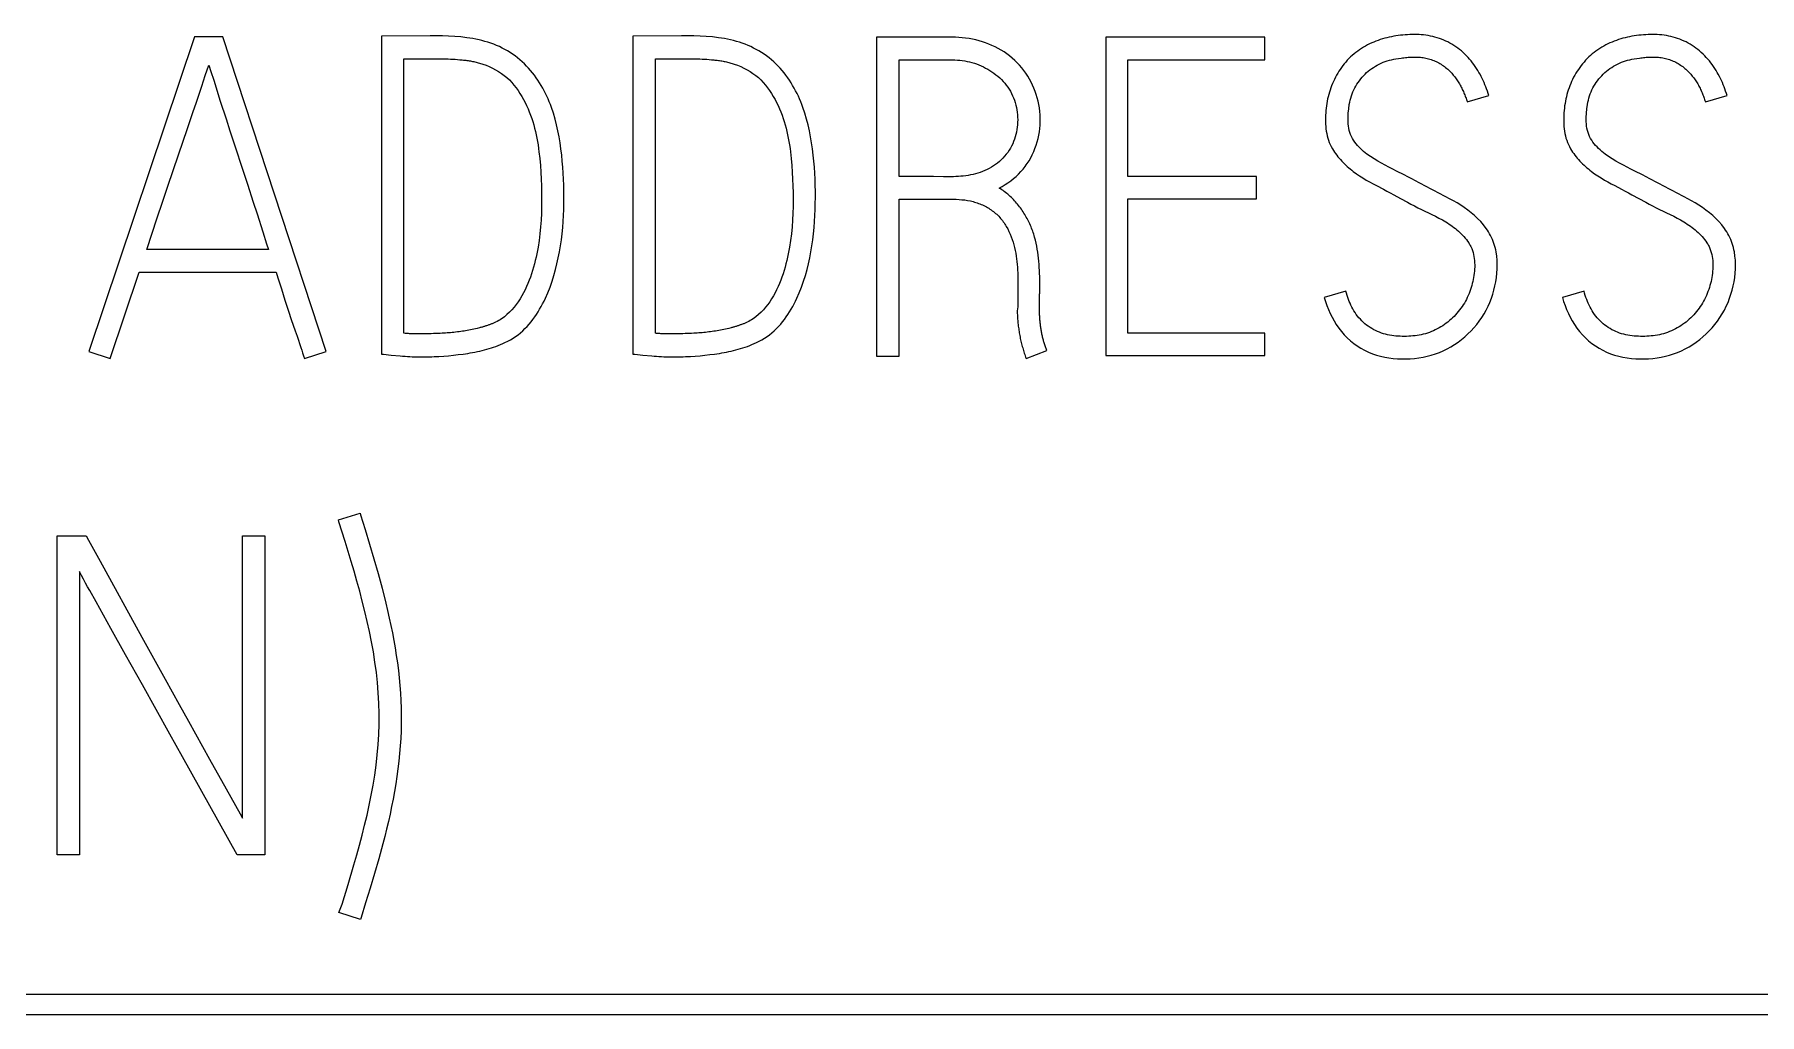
# Model space of a CAD drawing. Header units: inches. Extents: x 9000 to 22395, y 8106 to 17135.
# Drawn here: x 10074.99 to 10094.2, y 8455.64 to 8466.55 of the extents above; entities that cross this region are included whole.
import ezdxf

# ---------------------------------------------------------------- set-up
doc = ezdxf.new("R2010")
doc.units = ezdxf.units.IN
doc.header["$MEASUREMENT"] = 0
doc.layers.add('20000_FRONT_O', color=7, linetype='Continuous')
doc.layers.add('20500_FRONT_O_LABELING', color=7, linetype='Continuous')

# ---------------------------------------------------------------- blocks, each defined once
blk = doc.blocks.new('A$C21A67833')
at = {"layer": '20000_FRONT_O', "linetype": 'Continuous'}
for p, q in [((24, 72.0029), (3.5, 72.0029)), ((3.4, 71.9029), (24.1, 71.9029))]:
    blk.add_line(p, q, dxfattribs=at)
at = {"layer": '20500_FRONT_O_LABELING', "linetype": 'Continuous'}
for p, q in [((9.1599, 76.8051), (8.6297, 75.2272)), ((9.3019, 76.8051), (9.1599, 76.8051)), ((9.8191, 75.2272), (9.3019, 76.8051)), ((10.3405, 76.8097), (10.0964, 76.8074)), ((10.0964, 76.8074), (10.0964, 75.2139)), ((11.6011, 76.8097), (11.357, 76.8074)), ((11.357, 76.8074), (11.357, 75.2139)), ((12.6809, 76.8029), (12.5777, 76.8029)), ((12.5777, 76.8029), (12.5777, 75.2029)), ((12.7153, 76.8029), (12.6809, 76.8029)), ((14.5242, 76.8029), (13.7274, 76.8029)), ((13.7274, 76.8029), (13.7274, 75.2074)), ((14.5242, 76.6897), (14.5242, 76.8029)), ((10.2095, 75.3183), (10.2095, 76.6943)), ((11.4701, 75.3183), (11.4701, 76.6943)), ((9.196, 76.5571), (9.2136, 76.6101)), ((9.2136, 76.6101), (9.231, 76.6631)), ((9.231, 76.6631), (9.2413, 76.6313)), ((9.2413, 76.6313), (9.2556, 76.5867)), ((12.6908, 76.6897), (12.946, 76.6897)), ((12.6908, 76.104), (12.6908, 76.6897)), ((13.8383, 76.6897), (14.5242, 76.6897)), ((13.8383, 76.104), (13.8383, 76.6897)), ((9.1696, 76.4777), (9.196, 76.5571)), ((9.2556, 76.5867), (9.2888, 76.4825)), ((9.1519, 76.4249), (9.1696, 76.4777)), ((9.2888, 76.4825), (9.3175, 76.393)), ((15.5381, 76.4788), (15.647, 76.51)), ((16.7321, 76.4788), (16.841, 76.51)), ((9.0801, 76.2136), (9.1251, 76.3456)), ((9.1251, 76.3456), (9.1519, 76.4249)), ((9.3175, 76.393), (9.3368, 76.3334)), ((9.3368, 76.3334), (9.4246, 76.0654)), ((9.0533, 76.1343), (9.0801, 76.2136)), ((9.0265, 76.055), (9.0533, 76.1343)), ((12.8394, 76.104), (12.6908, 76.104)), ((12.8642, 76.1039), (12.8394, 76.104)), ((14.4819, 76.104), (13.8383, 76.104)), ((14.4819, 75.9931), (14.4819, 76.104)), ((8.9998, 75.9757), (9.0265, 76.055)), ((9.4246, 76.0654), (9.4538, 75.9761)), ((15.3364, 76.052), (15.2985, 76.072)), ((16.5303, 76.052), (16.4925, 76.072)), ((8.9732, 75.8964), (8.9998, 75.9757)), ((9.4538, 75.9761), (9.4731, 75.9165)), ((9.4731, 75.9165), (9.502, 75.8271)), ((12.6908, 75.2029), (12.6908, 75.9908)), ((13.8383, 75.9931), (14.4819, 75.9931)), ((13.8383, 75.3183), (13.8383, 75.9931)), ((8.9203, 75.7376), (8.9732, 75.8964)), ((9.5308, 75.7376), (8.9203, 75.7376)), ((8.7363, 75.1918), (8.8826, 75.6245)), ((8.8826, 75.6245), (9.5685, 75.6245)), ((9.5685, 75.6245), (9.5772, 75.5964)), ((9.5772, 75.5964), (9.5948, 75.5404)), ((9.5948, 75.5404), (9.6127, 75.4844)), ((9.6127, 75.4844), (9.6309, 75.4285)), ((14.9302, 75.5289), (14.8216, 75.498)), ((16.1242, 75.5289), (16.0156, 75.498)), ((9.6309, 75.4285), (9.6448, 75.3867)), ((13.2857, 75.4515), (13.2834, 75.4314)), ((9.6448, 75.3867), (9.6542, 75.3589)), ((9.6542, 75.3589), (9.6638, 75.3311)), ((9.6638, 75.3311), (9.6735, 75.3034)), ((10.3246, 75.316), (10.3026, 75.316)), ((10.3355, 75.3161), (10.3246, 75.316)), ((10.3465, 75.3163), (10.3355, 75.3161)), ((10.3575, 75.3165), (10.3465, 75.3163)), ((10.3684, 75.3168), (10.3575, 75.3165)), ((10.3794, 75.3172), (10.3684, 75.3168)), ((10.3903, 75.3177), (10.3794, 75.3172)), ((10.4013, 75.3183), (10.3903, 75.3177)), ((11.5852, 75.316), (11.5633, 75.316)), ((11.5962, 75.3161), (11.5852, 75.316)), ((11.6071, 75.3163), (11.5962, 75.3161)), ((11.6181, 75.3165), (11.6071, 75.3163)), ((11.6291, 75.3168), (11.6181, 75.3165)), ((11.64, 75.3172), (11.6291, 75.3168)), ((11.651, 75.3177), (11.64, 75.3172)), ((11.6619, 75.3183), (11.651, 75.3177)), ((14.5242, 75.3183), (13.8383, 75.3183)), ((14.5242, 75.2074), (14.5242, 75.3183)), ((8.6297, 75.2272), (8.7363, 75.1918)), ((9.6735, 75.3034), (9.6783, 75.2895)), ((9.7105, 75.1918), (9.8191, 75.2272)), ((13.3276, 75.1918), (13.4319, 75.2318)), ((10.0964, 75.2139), (10.1063, 75.2129)), ((10.1063, 75.2129), (10.146, 75.2092)), ((10.146, 75.2092), (10.1907, 75.2051)), ((11.357, 75.2139), (11.3669, 75.2129)), ((11.3669, 75.2129), (11.4066, 75.2092)), ((11.4066, 75.2092), (11.4513, 75.2051)), ((12.5777, 75.2029), (12.6908, 75.2029)), ((13.7274, 75.2074), (14.5242, 75.2074)), ((9.8812, 74.3828), (9.9898, 74.416)), ((9.8835, 74.3737), (9.8812, 74.3828)), ((9.9898, 74.416), (9.992, 74.4072)), ((8.4717, 74.3029), (8.616, 74.3029)), ((8.4717, 72.7029), (8.4717, 74.3029)), ((9.3994, 74.3029), (9.5126, 74.3029)), ((9.3994, 72.8872), (9.3994, 74.3029)), ((9.5126, 74.3029), (9.5126, 72.7029)), ((8.5825, 74.1231), (8.5825, 72.7029)), ((8.6859, 74.1759), (8.8958, 73.7953)), ((8.6663, 73.9713), (8.6343, 74.0279)), ((8.7404, 73.8389), (8.6663, 73.9713)), ((8.8143, 73.7065), (8.7404, 73.8389)), ((8.8958, 73.7953), (9.0126, 73.5839)), ((8.8984, 73.5549), (8.8143, 73.7065)), ((9.0126, 73.5839), (9.0829, 73.4572)), ((9.0356, 73.3088), (8.8984, 73.5549)), ((9.0829, 73.4572), (9.13, 73.3729)), ((9.13, 73.3729), (9.1651, 73.3095)), ((9.2353, 73.1828), (9.3177, 73.0351)), ((9.3177, 73.0351), (9.3646, 72.9507)), ((8.5825, 72.7029), (8.4717, 72.7029)), ((9.5126, 72.7029), (9.3728, 72.7029)), ((9.8835, 72.4142), (9.8991, 72.4565)), ((9.992, 72.3788), (9.8835, 72.4142)), ((9.9943, 72.3898), (9.992, 72.3788))]:
    blk.add_line(p, q, dxfattribs=at)
for points in [[(10.7153, 75.2714), (10.7292, 75.2783), (10.7428, 75.2856), (10.756, 75.2936), (10.7687, 75.302), (10.7811, 75.3111), (10.7931, 75.3207), (10.8047, 75.3308), (10.8159, 75.3414), (10.8266, 75.3526), (10.8368, 75.3641), (10.8466, 75.3759), (10.8559, 75.3881), (10.8648, 75.4005), (10.8734, 75.4132), (10.8816, 75.4261), (10.8895, 75.4393), (10.8971, 75.4526), (10.9044, 75.4661), (10.9114, 75.4798), (10.918, 75.4935), (10.9304, 75.5215), (10.9416, 75.5499), (10.9517, 75.5787), (10.9608, 75.6078), (10.969, 75.6373), (10.9763, 75.667), (10.9829, 75.6969), (10.9887, 75.7269), (10.9938, 75.757), (10.9982, 75.7872), (11.0019, 75.8175), (11.0049, 75.8479), (11.0072, 75.8783), (11.0089, 75.9086), (11.01, 75.939), (11.0106, 75.9693), (11.0108, 75.9996), (11.0107, 76.0299), (11.0101, 76.0603), (11.0091, 76.0906), (11.0076, 76.1209), (11.0056, 76.1512), (11.0031, 76.1816), (11.0001, 76.2119), (10.9964, 76.2422), (10.9922, 76.2725), (10.9872, 76.3027), (10.9814, 76.3327), (10.9747, 76.3625), (10.9671, 76.3922), (10.9585, 76.4215), (10.9487, 76.4506), (10.9434, 76.465), (10.9377, 76.4792), (10.9318, 76.4933), (10.9255, 76.5072), (10.9189, 76.5209), (10.9119, 76.5345), (10.9046, 76.5479), (10.897, 76.561), (10.8891, 76.574), (10.8808, 76.5868), (10.8721, 76.5993), (10.8632, 76.6116), (10.8538, 76.6236), (10.8442, 76.6354), (10.8341, 76.6469), (10.8237, 76.6582), (10.813, 76.6691), (10.8019, 76.6797), (10.7904, 76.6898), (10.7786, 76.6995), (10.7664, 76.7087), (10.7539, 76.7175), (10.7412, 76.7259), (10.7281, 76.7339), (10.7148, 76.7414), (10.7012, 76.7485), (10.6874, 76.7552), (10.6734, 76.7614), (10.6591, 76.7672), (10.6447, 76.7725), (10.6301, 76.7774), (10.6154, 76.7819), (10.6005, 76.7859), (10.5855, 76.7895), (10.5704, 76.7927), (10.5553, 76.7956), (10.525, 76.8003), (10.4944, 76.8038), (10.4638, 76.8064), (10.433, 76.8081), (10.4022, 76.8091), (10.3713, 76.8096), (10.3405, 76.8097)], [(11.9759, 75.2714), (11.9899, 75.2783), (12.0034, 75.2856), (12.0166, 75.2936), (12.0294, 75.302), (12.0418, 75.3111), (12.0537, 75.3207), (12.0653, 75.3308), (12.0765, 75.3414), (12.0872, 75.3526), (12.0975, 75.3641), (12.1072, 75.3759), (12.1165, 75.3881), (12.1254, 75.4005), (12.134, 75.4132), (12.1422, 75.4261), (12.1501, 75.4393), (12.1577, 75.4526), (12.165, 75.4661), (12.172, 75.4798), (12.1786, 75.4935), (12.191, 75.5215), (12.2022, 75.5499), (12.2123, 75.5787), (12.2214, 75.6078), (12.2296, 75.6373), (12.2369, 75.667), (12.2435, 75.6969), (12.2493, 75.7269), (12.2544, 75.757), (12.2588, 75.7872), (12.2625, 75.8175), (12.2655, 75.8479), (12.2678, 75.8783), (12.2695, 75.9086), (12.2706, 75.939), (12.2712, 75.9693), (12.2715, 75.9996), (12.2713, 76.0299), (12.2707, 76.0603), (12.2697, 76.0906), (12.2682, 76.1209), (12.2663, 76.1512), (12.2637, 76.1816), (12.2607, 76.2119), (12.2571, 76.2422), (12.2528, 76.2725), (12.2478, 76.3027), (12.242, 76.3327), (12.2353, 76.3625), (12.2277, 76.3922), (12.2191, 76.4215), (12.2093, 76.4506), (12.204, 76.465), (12.1984, 76.4792), (12.1924, 76.4933), (12.1861, 76.5072), (12.1795, 76.5209), (12.1725, 76.5345), (12.1652, 76.5479), (12.1576, 76.561), (12.1497, 76.574), (12.1414, 76.5868), (12.1328, 76.5993), (12.1238, 76.6116), (12.1145, 76.6236), (12.1048, 76.6354), (12.0948, 76.6469), (12.0844, 76.6582), (12.0736, 76.6691), (12.0625, 76.6797), (12.051, 76.6898), (12.0392, 76.6995), (12.027, 76.7087), (12.0146, 76.7175), (12.0018, 76.7259), (11.9887, 76.7339), (11.9754, 76.7414), (11.9618, 76.7485), (11.948, 76.7552), (11.934, 76.7614), (11.9198, 76.7672), (11.9053, 76.7725), (11.8907, 76.7774), (11.876, 76.7819), (11.8611, 76.7859), (11.8461, 76.7895), (11.8311, 76.7927), (11.816, 76.7956), (11.7856, 76.8003), (11.7551, 76.8038), (11.7244, 76.8064), (11.6936, 76.8081), (11.6628, 76.8091), (11.632, 76.8096), (11.6011, 76.8097)], [(13.1924, 76.0464), (13.2076, 76.0547), (13.2224, 76.0635), (13.2369, 76.0729), (13.2509, 76.0829), (13.2644, 76.0935), (13.2774, 76.1047), (13.2899, 76.1165), (13.3017, 76.1288), (13.3129, 76.1417), (13.3182, 76.1483), (13.3234, 76.1551), (13.3284, 76.162), (13.3332, 76.169), (13.3423, 76.1834), (13.3508, 76.1983), (13.3586, 76.2135), (13.3657, 76.229), (13.3722, 76.2449), (13.378, 76.2611), (13.3831, 76.2775), (13.3875, 76.2941), (13.3912, 76.3109), (13.3942, 76.3279), (13.3964, 76.3451), (13.3979, 76.3622), (13.3987, 76.3794), (13.3987, 76.3966), (13.398, 76.4138), (13.3965, 76.4309), (13.3943, 76.4479), (13.3915, 76.4648), (13.3879, 76.4816), (13.3836, 76.4982), (13.3787, 76.5146), (13.3731, 76.5308), (13.3669, 76.5467), (13.36, 76.5624), (13.3525, 76.5777), (13.3444, 76.5928), (13.3356, 76.6074), (13.3263, 76.6217), (13.3164, 76.6356), (13.3058, 76.649), (13.2948, 76.662), (13.2831, 76.6744), (13.2709, 76.6864), (13.2582, 76.6978), (13.245, 76.7086), (13.2312, 76.7188), (13.2171, 76.7285), (13.2026, 76.7376), (13.1876, 76.7462), (13.1723, 76.7541), (13.1567, 76.7614), (13.1409, 76.7682), (13.1247, 76.7743), (13.1084, 76.7798), (13.0919, 76.7846), (13.0753, 76.7888), (13.0585, 76.7924), (13.0417, 76.7955), (13.0247, 76.798), (13.0077, 76.7999), (12.9906, 76.8013), (12.9735, 76.8023), (12.9563, 76.8028), (12.9219, 76.8029), (12.8874, 76.803), (12.7153, 76.8029)], [(15.647, 76.51), (15.6435, 76.5211), (15.6399, 76.5321), (15.636, 76.543), (15.632, 76.5538), (15.6277, 76.5645), (15.6233, 76.5751), (15.6186, 76.5857), (15.6137, 76.596), (15.6086, 76.6063), (15.6032, 76.6165), (15.5976, 76.6265), (15.5917, 76.6364), (15.5855, 76.6462), (15.5791, 76.6558), (15.5724, 76.6653), (15.5654, 76.6746), (15.5582, 76.6838), (15.5507, 76.6927), (15.5429, 76.7013), (15.5349, 76.7098), (15.5266, 76.718), (15.5181, 76.7259), (15.5093, 76.7336), (15.5003, 76.741), (15.4911, 76.748), (15.4817, 76.7548), (15.472, 76.7613), (15.4622, 76.7674), (15.4522, 76.7731), (15.4419, 76.7786), (15.4315, 76.7836), (15.4209, 76.7883), (15.4102, 76.7925), (15.3993, 76.7965), (15.3882, 76.8), (15.3771, 76.8032), (15.3659, 76.806), (15.3545, 76.8085), (15.3431, 76.8106), (15.3317, 76.8124), (15.3201, 76.8138), (15.3086, 76.8149), (15.297, 76.8157), (15.2855, 76.8161), (15.2739, 76.8162), (15.2624, 76.8161), (15.2508, 76.8158), (15.2392, 76.8153), (15.2277, 76.8145), (15.2161, 76.8136), (15.2046, 76.8124), (15.1931, 76.8109), (15.1816, 76.8092), (15.1702, 76.8073), (15.1588, 76.8052), (15.1475, 76.8027), (15.1363, 76.8001), (15.1251, 76.7971), (15.114, 76.7939), (15.103, 76.7904), (15.0921, 76.7867), (15.0813, 76.7826), (15.0705, 76.7783), (15.0599, 76.7737), (15.0494, 76.7688), (15.0391, 76.7636), (15.0289, 76.7581), (15.0188, 76.7523), (15.009, 76.7463), (14.9993, 76.7399), (14.9898, 76.7332), (14.9805, 76.7262), (14.9715, 76.7189), (14.9626, 76.7113), (14.9541, 76.7034), (14.9458, 76.6953), (14.9377, 76.6869), (14.93, 76.6782), (14.9225, 76.6693), (14.9153, 76.6603), (14.9084, 76.651), (14.9017, 76.6415), (14.8954, 76.6318), (14.8893, 76.6219), (14.8835, 76.6119), (14.878, 76.6017), (14.8727, 76.5913), (14.8678, 76.5808), (14.8632, 76.5702), (14.8588, 76.5595), (14.8548, 76.5486), (14.8511, 76.5377), (14.8476, 76.5266), (14.8445, 76.5154), (14.8416, 76.5042), (14.839, 76.4929), (14.8368, 76.4815), (14.8347, 76.4701), (14.833, 76.4586), (14.8315, 76.4471), (14.8303, 76.4355), (14.8294, 76.424), (14.8287, 76.4124), (14.8283, 76.4009), (14.8282, 76.3892), (14.8283, 76.3776), (14.8288, 76.3659), (14.8296, 76.3543), (14.8307, 76.3427), (14.8323, 76.3311), (14.8343, 76.3196), (14.8368, 76.3083), (14.8397, 76.2971), (14.8432, 76.286), (14.8471, 76.2751), (14.8517, 76.2644), (14.8568, 76.254), (14.8626, 76.2437)], [(16.841, 76.51), (16.8375, 76.5211), (16.8338, 76.5321), (16.83, 76.543), (16.826, 76.5538), (16.8217, 76.5645), (16.8173, 76.5751), (16.8126, 76.5857), (16.8077, 76.596), (16.8025, 76.6063), (16.7972, 76.6165), (16.7915, 76.6265), (16.7857, 76.6364), (16.7795, 76.6462), (16.7731, 76.6558), (16.7664, 76.6653), (16.7594, 76.6746), (16.7522, 76.6838), (16.7446, 76.6927), (16.7369, 76.7013), (16.7288, 76.7098), (16.7206, 76.718), (16.712, 76.7259), (16.7033, 76.7336), (16.6943, 76.741), (16.6851, 76.748), (16.6757, 76.7548), (16.666, 76.7613), (16.6562, 76.7674), (16.6461, 76.7731), (16.6359, 76.7786), (16.6255, 76.7836), (16.6149, 76.7883), (16.6042, 76.7925), (16.5933, 76.7965), (16.5822, 76.8), (16.5711, 76.8032), (16.5598, 76.806), (16.5485, 76.8085), (16.5371, 76.8106), (16.5256, 76.8124), (16.5141, 76.8138), (16.5026, 76.8149), (16.491, 76.8157), (16.4795, 76.8161), (16.4679, 76.8162), (16.4564, 76.8161), (16.4448, 76.8158), (16.4332, 76.8153), (16.4216, 76.8145), (16.4101, 76.8136), (16.3986, 76.8124), (16.3871, 76.8109), (16.3756, 76.8092), (16.3642, 76.8073), (16.3528, 76.8052), (16.3415, 76.8027), (16.3303, 76.8001), (16.3191, 76.7971), (16.308, 76.7939), (16.297, 76.7904), (16.2861, 76.7867), (16.2752, 76.7826), (16.2645, 76.7783), (16.2539, 76.7737), (16.2434, 76.7688), (16.2331, 76.7636), (16.2229, 76.7581), (16.2128, 76.7523), (16.203, 76.7463), (16.1933, 76.7399), (16.1838, 76.7332), (16.1745, 76.7262), (16.1655, 76.7189), (16.1566, 76.7113), (16.1481, 76.7034), (16.1398, 76.6953), (16.1317, 76.6869), (16.124, 76.6782), (16.1165, 76.6693), (16.1093, 76.6603), (16.1024, 76.651), (16.0957, 76.6415), (16.0893, 76.6318), (16.0833, 76.6219), (16.0775, 76.6119), (16.072, 76.6017), (16.0667, 76.5913), (16.0618, 76.5808), (16.0572, 76.5702), (16.0528, 76.5595), (16.0488, 76.5486), (16.045, 76.5377), (16.0416, 76.5266), (16.0385, 76.5154), (16.0356, 76.5042), (16.033, 76.4929), (16.0307, 76.4815), (16.0287, 76.4701), (16.027, 76.4586), (16.0255, 76.4471), (16.0243, 76.4355), (16.0234, 76.424), (16.0227, 76.4124), (16.0223, 76.4009), (16.0222, 76.3892), (16.0223, 76.3776), (16.0227, 76.3659), (16.0236, 76.3543), (16.0247, 76.3427), (16.0263, 76.3311), (16.0283, 76.3196), (16.0308, 76.3083), (16.0337, 76.2971), (16.0372, 76.286), (16.0411, 76.2751), (16.0457, 76.2644), (16.0508, 76.254), (16.0566, 76.2437)], [(10.2095, 76.6943), (10.3964, 76.6942), (10.4082, 76.6941), (10.4199, 76.6938), (10.4316, 76.6935), (10.4433, 76.693), (10.455, 76.6924), (10.4667, 76.6917), (10.4784, 76.6909), (10.49, 76.6899), (10.5017, 76.6888), (10.5075, 76.6882), (10.5133, 76.6875), (10.5191, 76.6868), (10.5249, 76.686), (10.5307, 76.6852), (10.5365, 76.6843), (10.5422, 76.6834), (10.548, 76.6823), (10.5537, 76.6812), (10.5594, 76.6801), (10.5651, 76.6788), (10.5708, 76.6775), (10.5765, 76.6761), (10.5821, 76.6746), (10.5877, 76.673), (10.5933, 76.6713), (10.5989, 76.6695), (10.6045, 76.6676)], [(11.4701, 76.6943), (11.6571, 76.6942), (11.6688, 76.6941), (11.6805, 76.6938), (11.6922, 76.6935), (11.7039, 76.693), (11.7156, 76.6924), (11.7273, 76.6917), (11.739, 76.6909), (11.7507, 76.6899), (11.7623, 76.6888), (11.7681, 76.6882), (11.774, 76.6875), (11.7798, 76.6868), (11.7856, 76.686), (11.7913, 76.6852), (11.7971, 76.6843), (11.8029, 76.6834), (11.8086, 76.6823), (11.8143, 76.6812), (11.8201, 76.6801), (11.8257, 76.6788), (11.8314, 76.6775), (11.8371, 76.6761), (11.8427, 76.6746), (11.8484, 76.673), (11.854, 76.6713), (11.8595, 76.6695), (11.8651, 76.6676)], [(15.1843, 76.1311), (15.1652, 76.1408), (15.1462, 76.1507), (15.1273, 76.1607), (15.1085, 76.171), (15.0899, 76.1816), (15.0715, 76.1927), (15.0534, 76.2045), (15.0358, 76.217), (15.019, 76.2304), (15.0109, 76.2374), (15.0031, 76.2448), (14.9955, 76.2524), (14.9883, 76.2603), (14.9813, 76.2685), (14.9748, 76.2771), (14.9686, 76.286), (14.9629, 76.2952), (14.958, 76.3049), (14.9537, 76.3149), (14.9501, 76.3251), (14.9471, 76.3356), (14.9448, 76.3463), (14.943, 76.3571), (14.9419, 76.368), (14.9413, 76.3789), (14.9411, 76.4008), (14.9422, 76.4225), (14.9444, 76.4441), (14.9476, 76.4656), (14.9496, 76.4763), (14.952, 76.487), (14.9548, 76.4975), (14.9579, 76.508), (14.9614, 76.5183), (14.9654, 76.5284), (14.9698, 76.5383), (14.9747, 76.548), (14.98, 76.5575), (14.9857, 76.5668), (14.9917, 76.5758), (14.9981, 76.5847), (15.0048, 76.5933), (15.0118, 76.6017), (15.0191, 76.6098), (15.0267, 76.6176), (15.0346, 76.6251), (15.0427, 76.6322), (15.0512, 76.639), (15.06, 76.6454), (15.069, 76.6515), (15.0783, 76.6573), (15.0877, 76.6627), (15.0975, 76.6677), (15.1074, 76.6724), (15.1174, 76.6767), (15.1277, 76.6806), (15.1381, 76.6841), (15.1486, 76.6872), (15.1593, 76.69), (15.17, 76.6923), (15.1808, 76.6943)], [(15.1808, 76.6943), (15.1944, 76.6963), (15.2081, 76.6982), (15.2149, 76.699), (15.2217, 76.6999), (15.2286, 76.7006), (15.2354, 76.7013), (15.2422, 76.7018), (15.2491, 76.7023), (15.2559, 76.7027), (15.2627, 76.703), (15.2696, 76.7032), (15.2764, 76.7032), (15.2833, 76.7031), (15.2901, 76.7028), (15.2969, 76.7024), (15.3038, 76.7019), (15.3106, 76.7012), (15.3175, 76.7003), (15.3243, 76.6992), (15.3311, 76.6979), (15.338, 76.6964), (15.3447, 76.6947), (15.3514, 76.6928), (15.3579, 76.6906), (15.3645, 76.6883), (15.3709, 76.6858), (15.3772, 76.6831), (15.3835, 76.6802), (15.3897, 76.6771), (15.3958, 76.6738), (15.4017, 76.6704), (15.4076, 76.6668), (15.4134, 76.663), (15.4191, 76.6591), (15.4247, 76.655), (15.4302, 76.6507), (15.4356, 76.6463), (15.4408, 76.6417), (15.446, 76.637), (15.451, 76.6322), (15.4559, 76.6272), (15.4607, 76.6221)], [(16.3783, 76.1311), (16.3592, 76.1408), (16.3402, 76.1507), (16.3212, 76.1607), (16.3025, 76.171), (16.2839, 76.1816), (16.2655, 76.1927), (16.2474, 76.2045), (16.2298, 76.217), (16.213, 76.2304), (16.2049, 76.2374), (16.1971, 76.2448), (16.1895, 76.2524), (16.1823, 76.2603), (16.1753, 76.2685), (16.1688, 76.2771), (16.1626, 76.286), (16.1569, 76.2952), (16.152, 76.3049), (16.1477, 76.3149), (16.1441, 76.3251), (16.1411, 76.3356), (16.1387, 76.3463), (16.137, 76.3571), (16.1359, 76.368), (16.1353, 76.3789), (16.1351, 76.4008), (16.1362, 76.4225), (16.1384, 76.4441), (16.1416, 76.4656), (16.1436, 76.4763), (16.146, 76.487), (16.1487, 76.4975), (16.1519, 76.508), (16.1554, 76.5183), (16.1594, 76.5284), (16.1638, 76.5383), (16.1687, 76.548), (16.174, 76.5575), (16.1796, 76.5668), (16.1857, 76.5758), (16.1921, 76.5847), (16.1988, 76.5933), (16.2058, 76.6017), (16.2131, 76.6098), (16.2207, 76.6176), (16.2285, 76.6251), (16.2367, 76.6322), (16.2452, 76.639), (16.254, 76.6454), (16.263, 76.6515), (16.2722, 76.6573), (16.2817, 76.6627), (16.2914, 76.6677), (16.3013, 76.6724), (16.3114, 76.6767), (16.3217, 76.6806), (16.3321, 76.6841), (16.3426, 76.6872), (16.3532, 76.69), (16.364, 76.6923), (16.3748, 76.6943)], [(16.3748, 76.6943), (16.3884, 76.6963), (16.4021, 76.6982), (16.4089, 76.699), (16.4157, 76.6999), (16.4225, 76.7006), (16.4294, 76.7013), (16.4362, 76.7018), (16.443, 76.7023), (16.4499, 76.7027), (16.4567, 76.703), (16.4636, 76.7032), (16.4704, 76.7032), (16.4772, 76.7031), (16.4841, 76.7028), (16.4909, 76.7024), (16.4978, 76.7019), (16.5046, 76.7012), (16.5115, 76.7003), (16.5183, 76.6992), (16.5251, 76.6979), (16.5319, 76.6964), (16.5387, 76.6947), (16.5453, 76.6928), (16.5519, 76.6906), (16.5584, 76.6883), (16.5649, 76.6858), (16.5712, 76.6831), (16.5775, 76.6802), (16.5837, 76.6771), (16.5897, 76.6738), (16.5957, 76.6704), (16.6016, 76.6668), (16.6074, 76.663), (16.6131, 76.6591), (16.6187, 76.655), (16.6242, 76.6507), (16.6296, 76.6463), (16.6348, 76.6417), (16.64, 76.637), (16.645, 76.6322), (16.6499, 76.6272), (16.6547, 76.6221)], [(10.6045, 76.6676), (10.6209, 76.6618), (10.6371, 76.6551), (10.6529, 76.6478), (10.6684, 76.6397), (10.6833, 76.6309), (10.6978, 76.6213), (10.7117, 76.6111), (10.725, 76.6001), (10.7376, 76.5884), (10.7496, 76.5759), (10.7607, 76.5628), (10.7713, 76.5491), (10.7814, 76.5351), (10.7909, 76.5207), (10.7999, 76.5059), (10.8085, 76.4909), (10.8165, 76.4756), (10.824, 76.46), (10.8311, 76.4442), (10.8377, 76.4282), (10.8438, 76.412), (10.8495, 76.3957), (10.8547, 76.3793), (10.8595, 76.3628), (10.864, 76.3462), (10.8681, 76.3295), (10.8719, 76.3128), (10.8753, 76.296), (10.8784, 76.2792), (10.8813, 76.2623), (10.8838, 76.2453), (10.8861, 76.2284), (10.8899, 76.1943), (10.8929, 76.1601), (10.8952, 76.1258), (10.8969, 76.0915), (10.8982, 76.0572), (10.8991, 76.023), (10.8995, 75.9887), (10.8992, 75.9544), (10.8983, 75.9201), (10.8966, 75.8859), (10.8941, 75.8517), (10.8908, 75.8175), (10.8865, 75.7835), (10.8812, 75.7497), (10.8781, 75.7328), (10.8748, 75.716), (10.8712, 75.6992), (10.8673, 75.6824), (10.8631, 75.6657), (10.8586, 75.6491), (10.8538, 75.6326), (10.8486, 75.6162), (10.8431, 75.5999), (10.8371, 75.5838), (10.8308, 75.5678), (10.824, 75.5521), (10.8167, 75.5365), (10.8089, 75.5211), (10.8006, 75.506), (10.7917, 75.4911), (10.7823, 75.4766), (10.7722, 75.4625), (10.7616, 75.4489), (10.7503, 75.4359), (10.7384, 75.4235), (10.7258, 75.4118), (10.7126, 75.4009), (10.7058, 75.3958), (10.6987, 75.3908), (10.6915, 75.3861), (10.6841, 75.3817), (10.6766, 75.3775), (10.6688, 75.3735)], [(11.8651, 76.6676), (11.8816, 76.6618), (11.8977, 76.6551), (11.9136, 76.6478), (11.929, 76.6397), (11.944, 76.6309), (11.9584, 76.6213), (11.9723, 76.6111), (11.9856, 76.6001), (11.9983, 76.5884), (12.0102, 76.5759), (12.0214, 76.5628), (12.0319, 76.5491), (12.042, 76.5351), (12.0515, 76.5207), (12.0606, 76.5059), (12.0691, 76.4909), (12.0771, 76.4756), (12.0847, 76.46), (12.0917, 76.4442), (12.0983, 76.4282), (12.1044, 76.412), (12.1101, 76.3957), (12.1153, 76.3793), (12.1202, 76.3628), (12.1246, 76.3462), (12.1287, 76.3295), (12.1325, 76.3128), (12.1359, 76.296), (12.1391, 76.2792), (12.1419, 76.2623), (12.1444, 76.2453), (12.1467, 76.2284), (12.1506, 76.1943), (12.1536, 76.1601), (12.1559, 76.1258), (12.1576, 76.0915), (12.1588, 76.0572), (12.1597, 76.023), (12.1601, 75.9887), (12.1598, 75.9544), (12.1589, 75.9201), (12.1573, 75.8859), (12.1548, 75.8517), (12.1514, 75.8175), (12.1471, 75.7835), (12.1418, 75.7497), (12.1387, 75.7328), (12.1354, 75.716), (12.1318, 75.6992), (12.1279, 75.6824), (12.1237, 75.6657), (12.1192, 75.6491), (12.1144, 75.6326), (12.1092, 75.6162), (12.1037, 75.5999), (12.0978, 75.5838), (12.0914, 75.5678), (12.0846, 75.5521), (12.0773, 75.5365), (12.0695, 75.5211), (12.0612, 75.506), (12.0523, 75.4911), (12.0429, 75.4766), (12.0328, 75.4625), (12.0222, 75.4489), (12.0109, 75.4359), (11.999, 75.4235), (11.9865, 75.4118), (11.9732, 75.4009), (11.9664, 75.3958), (11.9593, 75.3908), (11.9521, 75.3861), (11.9448, 75.3817), (11.9372, 75.3775), (11.9295, 75.3735)], [(12.946, 76.6897), (12.9584, 76.6896), (12.9708, 76.6891), (12.9833, 76.6883), (12.9956, 76.6872), (13.008, 76.6857), (13.0202, 76.6838), (13.0324, 76.6815), (13.0444, 76.6789), (13.0564, 76.6758), (13.0682, 76.6723), (13.0798, 76.6684), (13.0913, 76.664), (13.1026, 76.6591), (13.1138, 76.6539), (13.1248, 76.6482), (13.1356, 76.6423), (13.1462, 76.6359), (13.1566, 76.6292), (13.1667, 76.6221), (13.1766, 76.6147), (13.1861, 76.6069), (13.1953, 76.5987), (13.2042, 76.5902), (13.2127, 76.5812), (13.2208, 76.5719), (13.2285, 76.5623), (13.2357, 76.5523), (13.2424, 76.5419), (13.2487, 76.5313), (13.2544, 76.5204), (13.2597, 76.5093), (13.2645, 76.4979), (13.2688, 76.4863), (13.2726, 76.4745), (13.2759, 76.4626), (13.2788, 76.4505), (13.2811, 76.4383), (13.2829, 76.4261), (13.2842, 76.4137), (13.2851, 76.4013), (13.2854, 76.3889), (13.2852, 76.3765), (13.2845, 76.3641), (13.2833, 76.3517), (13.2816, 76.3394), (13.2794, 76.3272), (13.2766, 76.3151), (13.2734, 76.3031), (13.2696, 76.2913), (13.2653, 76.2796), (13.2604, 76.2682), (13.2551, 76.257), (13.2491, 76.2461), (13.2427, 76.2356), (13.2357, 76.2254), (13.2282, 76.2155), (13.2202, 76.206), (13.2118, 76.1969), (13.203, 76.1881), (13.1938, 76.1798), (13.1843, 76.1719), (13.1743, 76.1645), (13.1641, 76.1575), (13.1536, 76.151), (13.1428, 76.145), (13.1317, 76.1394), (13.1205, 76.1342), (13.1091, 76.1294), (13.0975, 76.1251), (13.0857, 76.1212), (13.0738, 76.1177), (13.0617, 76.1146), (13.0496, 76.1119), (13.0374, 76.1096), (13.0251, 76.1078), (13.0128, 76.1063), (13.0004, 76.1052), (12.988, 76.1044), (12.9756, 76.1038), (12.9633, 76.1034), (12.9385, 76.1031), (12.9137, 76.1033), (12.8642, 76.1039)], [(15.4607, 76.6221), (15.4647, 76.6175), (15.4686, 76.6129), (15.4725, 76.6081), (15.4762, 76.6034), (15.4799, 76.5985), (15.4835, 76.5936), (15.487, 76.5886), (15.4904, 76.5836), (15.4937, 76.5785), (15.4969, 76.5733), (15.5, 76.5681), (15.503, 76.5628), (15.5059, 76.5575), (15.5087, 76.5521), (15.5115, 76.5466), (15.5141, 76.5411), (15.5167, 76.5356), (15.5192, 76.5301), (15.5216, 76.5245), (15.524, 76.5189), (15.5263, 76.5133), (15.5285, 76.5076), (15.5306, 76.5019), (15.5326, 76.4962), (15.5345, 76.4904), (15.5364, 76.4846), (15.5381, 76.4788)], [(16.6547, 76.6221), (16.6587, 76.6175), (16.6626, 76.6129), (16.6665, 76.6081), (16.6702, 76.6034), (16.6739, 76.5985), (16.6775, 76.5936), (16.681, 76.5886), (16.6844, 76.5836), (16.6877, 76.5785), (16.6909, 76.5733), (16.694, 76.5681), (16.697, 76.5628), (16.6999, 76.5575), (16.7027, 76.5521), (16.7054, 76.5466), (16.7081, 76.5411), (16.7107, 76.5356), (16.7132, 76.5301), (16.7156, 76.5245), (16.718, 76.5189), (16.7203, 76.5133), (16.7225, 76.5076), (16.7246, 76.5019), (16.7266, 76.4962), (16.7285, 76.4904), (16.7303, 76.4846), (16.7321, 76.4788)], [(14.8626, 76.2437), (14.8677, 76.2353), (14.8731, 76.2271), (14.8786, 76.219), (14.8844, 76.2112), (14.8904, 76.2035), (14.8966, 76.196), (14.9029, 76.1887), (14.9095, 76.1816), (14.9162, 76.1746), (14.923, 76.1678), (14.9301, 76.1611), (14.9372, 76.1546), (14.9446, 76.1482), (14.952, 76.142), (14.9596, 76.1359), (14.9673, 76.1299), (14.983, 76.1184), (14.9991, 76.1074), (15.0155, 76.0968), (15.0323, 76.0867), (15.0493, 76.0771), (15.0665, 76.0678), (15.0839, 76.0587)], [(16.0566, 76.2437), (16.0617, 76.2353), (16.067, 76.2271), (16.0726, 76.219), (16.0784, 76.2112), (16.0844, 76.2035), (16.0905, 76.196), (16.0969, 76.1887), (16.1034, 76.1816), (16.1102, 76.1746), (16.117, 76.1678), (16.1241, 76.1611), (16.1312, 76.1546), (16.1385, 76.1482), (16.146, 76.142), (16.1536, 76.1359), (16.1613, 76.1299), (16.177, 76.1184), (16.1931, 76.1074), (16.2095, 76.0968), (16.2263, 76.0867), (16.2433, 76.0771), (16.2605, 76.0678), (16.2778, 76.0587)], [(15.2985, 76.072), (15.2606, 76.0921), (15.2417, 76.102), (15.2226, 76.1118), (15.1843, 76.1311)], [(16.4925, 76.072), (16.4546, 76.0921), (16.4357, 76.102), (16.4166, 76.1118), (16.3783, 76.1311)], [(13.3965, 75.5247), (13.3964, 75.5556), (13.3961, 75.5866), (13.3957, 75.6021), (13.3952, 75.6175), (13.3946, 75.633), (13.3937, 75.6484), (13.3927, 75.6638), (13.3914, 75.6792), (13.3899, 75.6945), (13.3881, 75.7098), (13.386, 75.7251), (13.3835, 75.7403), (13.3807, 75.7555), (13.3776, 75.7706), (13.374, 75.7856), (13.3701, 75.8006), (13.3679, 75.8081), (13.3656, 75.8156), (13.3633, 75.823), (13.3607, 75.8304), (13.3581, 75.8377), (13.3553, 75.845), (13.3524, 75.8522), (13.3494, 75.8593), (13.3462, 75.8664), (13.3429, 75.8734), (13.3395, 75.8804), (13.336, 75.8873), (13.3324, 75.8941), (13.3286, 75.9009), (13.3247, 75.9076), (13.3208, 75.9142), (13.3167, 75.9208), (13.3125, 75.9274), (13.3082, 75.9338), (13.3038, 75.9402), (13.2992, 75.9466), (13.2946, 75.9528), (13.2899, 75.959), (13.2851, 75.965), (13.2801, 75.971), (13.2751, 75.9769), (13.27, 75.9827), (13.2647, 75.9883), (13.2593, 75.9939), (13.2538, 75.9993), (13.2482, 76.0046), (13.2425, 76.0098), (13.2367, 76.0149), (13.2307, 76.0198), (13.2246, 76.0246), (13.2184, 76.0292), (13.2121, 76.0338), (13.2056, 76.0381), (13.1991, 76.0423), (13.1924, 76.0464)], [(14.8216, 75.498), (14.828, 75.4775), (14.8351, 75.4572), (14.8429, 75.4374), (14.8515, 75.4179), (14.8609, 75.3988), (14.8712, 75.3801), (14.8824, 75.3619), (14.8947, 75.3441), (14.9079, 75.327), (14.9221, 75.3106), (14.9372, 75.2952), (14.953, 75.2807), (14.9697, 75.2672), (14.9871, 75.2547), (15.0052, 75.2432), (15.024, 75.2329), (15.0434, 75.2238), (15.0632, 75.2158), (15.0835, 75.209), (15.1042, 75.2032), (15.1252, 75.1985), (15.1464, 75.1949), (15.1677, 75.1922), (15.1891, 75.1905), (15.2105, 75.1896), (15.2319, 75.1896), (15.2533, 75.1905), (15.2747, 75.1922), (15.296, 75.1948), (15.3171, 75.1983), (15.338, 75.2028), (15.3586, 75.2083), (15.379, 75.2148), (15.399, 75.2224), (15.4186, 75.2308), (15.4378, 75.2403), (15.4565, 75.2506), (15.4748, 75.2618), (15.4926, 75.2738), (15.5098, 75.2867), (15.5264, 75.3003), (15.5423, 75.3147), (15.5576, 75.3298), (15.5722, 75.3457), (15.5861, 75.3622), (15.5991, 75.3793), (15.6114, 75.3971), (15.6228, 75.4154), (15.6333, 75.4343), (15.643, 75.4537), (15.6517, 75.4734), (15.6596, 75.4935), (15.6666, 75.5138), (15.6727, 75.5344), (15.6778, 75.5553), (15.6821, 75.5764), (15.6853, 75.5977), (15.6877, 75.6192), (15.689, 75.6408), (15.6894, 75.6625), (15.6887, 75.6841), (15.6867, 75.7056), (15.6835, 75.7268), (15.6813, 75.7373), (15.6788, 75.7477), (15.676, 75.758), (15.6728, 75.7683), (15.6691, 75.7784), (15.6651, 75.7883), (15.6607, 75.7981), (15.6559, 75.8077), (15.6508, 75.8171), (15.6453, 75.8264), (15.6395, 75.8355), (15.6333, 75.8444), (15.6202, 75.8616), (15.606, 75.8781), (15.5909, 75.8938), (15.575, 75.9087), (15.5584, 75.9227), (15.5413, 75.936), (15.5238, 75.9485), (15.5059, 75.9605), (15.4878, 75.9718), (15.4693, 75.9827), (15.4506, 75.9931), (15.4317, 76.0031), (15.3934, 76.0225)], [(15.0839, 76.0587), (15.1186, 76.0406), (15.1359, 76.0314), (15.1532, 76.0222), (15.1704, 76.0129)], [(15.1704, 76.0129), (15.2048, 75.994), (15.2392, 75.9752)], [(15.3934, 76.0225), (15.3744, 76.0322), (15.3553, 76.0421), (15.3364, 76.052)], [(16.0156, 75.498), (16.022, 75.4775), (16.0291, 75.4572), (16.0369, 75.4374), (16.0455, 75.4179), (16.0549, 75.3988), (16.0652, 75.3801), (16.0764, 75.3619), (16.0887, 75.3441), (16.1019, 75.327), (16.1161, 75.3106), (16.1311, 75.2952), (16.147, 75.2807), (16.1637, 75.2672), (16.1811, 75.2547), (16.1992, 75.2432), (16.218, 75.2329), (16.2373, 75.2238), (16.2572, 75.2158), (16.2775, 75.209), (16.2982, 75.2032), (16.3192, 75.1985), (16.3404, 75.1949), (16.3617, 75.1922), (16.3831, 75.1905), (16.4045, 75.1896), (16.4259, 75.1896), (16.4473, 75.1905), (16.4687, 75.1922), (16.49, 75.1948), (16.5111, 75.1983), (16.532, 75.2028), (16.5526, 75.2083), (16.573, 75.2148), (16.5929, 75.2224), (16.6126, 75.2308), (16.6318, 75.2403), (16.6505, 75.2506), (16.6688, 75.2618), (16.6865, 75.2738), (16.7037, 75.2867), (16.7203, 75.3003), (16.7363, 75.3147), (16.7516, 75.3298), (16.7662, 75.3457), (16.7801, 75.3622), (16.7931, 75.3793), (16.8054, 75.3971), (16.8168, 75.4154), (16.8273, 75.4343), (16.837, 75.4537), (16.8457, 75.4734), (16.8536, 75.4935), (16.8606, 75.5138), (16.8667, 75.5344), (16.8718, 75.5553), (16.876, 75.5764), (16.8793, 75.5977), (16.8816, 75.6192), (16.883, 75.6408), (16.8834, 75.6625), (16.8826, 75.6841), (16.8807, 75.7056), (16.8775, 75.7268), (16.8753, 75.7373), (16.8728, 75.7477), (16.87, 75.758), (16.8667, 75.7683), (16.8631, 75.7784), (16.8591, 75.7883), (16.8547, 75.7981), (16.8499, 75.8077), (16.8448, 75.8171), (16.8393, 75.8264), (16.8335, 75.8355), (16.8273, 75.8444), (16.8142, 75.8616), (16.8, 75.8781), (16.7849, 75.8938), (16.769, 75.9087), (16.7524, 75.9227), (16.7353, 75.936), (16.7178, 75.9485), (16.6999, 75.9605), (16.6818, 75.9718), (16.6633, 75.9827), (16.6446, 75.9931), (16.6257, 76.0031), (16.5874, 76.0225)], [(16.2778, 76.0587), (16.3126, 76.0406), (16.3299, 76.0314), (16.3472, 76.0222), (16.3644, 76.0129)], [(16.3644, 76.0129), (16.3988, 75.994), (16.4332, 75.9752)], [(16.5874, 76.0225), (16.5684, 76.0322), (16.5493, 76.0421), (16.5303, 76.052)], [(12.6908, 75.9908), (12.9489, 75.9908), (12.9633, 75.9906), (12.9776, 75.9901), (12.9918, 75.9893), (13.0061, 75.9881), (13.0202, 75.9865), (13.0343, 75.9844), (13.0483, 75.9816), (13.0553, 75.9801), (13.0622, 75.9783), (13.0691, 75.9764), (13.076, 75.9743), (13.0828, 75.972), (13.0895, 75.9696), (13.0962, 75.9671), (13.1028, 75.9644), (13.1093, 75.9615), (13.1157, 75.9584), (13.1221, 75.9553), (13.1284, 75.9519), (13.1345, 75.9484), (13.1406, 75.9447), (13.1466, 75.9409), (13.1525, 75.9369), (13.1583, 75.9328), (13.1639, 75.9285), (13.1695, 75.924), (13.1749, 75.9194), (13.1802, 75.9146), (13.1854, 75.9097), (13.1903, 75.9047), (13.1952, 75.8995), (13.1998, 75.8942), (13.2044, 75.8888), (13.2087, 75.8833), (13.213, 75.8776), (13.2171, 75.8719), (13.221, 75.866), (13.2248, 75.86), (13.2285, 75.854), (13.2354, 75.8416), (13.2418, 75.8289), (13.2476, 75.8159), (13.253, 75.8026), (13.2579, 75.7891), (13.2623, 75.7754), (13.2663, 75.7616), (13.2698, 75.7477), (13.2729, 75.7337), (13.2756, 75.7197), (13.2779, 75.7056), (13.2798, 75.6916), (13.2814, 75.6775), (13.2828, 75.6635), (13.2839, 75.6494), (13.2848, 75.6353), (13.2854, 75.6212), (13.2859, 75.6071), (13.2863, 75.593), (13.2865, 75.5647), (13.2864, 75.5364)], [(15.2392, 75.9752), (15.2565, 75.9659), (15.2738, 75.9568), (15.2912, 75.9478), (15.3088, 75.9391), (15.3264, 75.9306), (15.3442, 75.9222), (15.3618, 75.9137), (15.3794, 75.905), (15.3968, 75.896), (15.414, 75.8865), (15.431, 75.8765), (15.4393, 75.8713), (15.4476, 75.866), (15.4557, 75.8605), (15.4638, 75.8548), (15.4717, 75.849), (15.4794, 75.8431), (15.487, 75.8369), (15.4944, 75.8305), (15.5016, 75.824), (15.5087, 75.8172), (15.5155, 75.8103), (15.5221, 75.8031), (15.5285, 75.7957), (15.5347, 75.7881), (15.5406, 75.7802), (15.5462, 75.7721)], [(16.4332, 75.9752), (16.4504, 75.9659), (16.4678, 75.9568), (16.4852, 75.9478), (16.5027, 75.9391), (16.5204, 75.9306), (16.5381, 75.9222), (16.5558, 75.9137), (16.5734, 75.905), (16.5908, 75.896), (16.608, 75.8865), (16.625, 75.8765), (16.6333, 75.8713), (16.6416, 75.866), (16.6497, 75.8605), (16.6578, 75.8548), (16.6656, 75.849), (16.6734, 75.8431), (16.681, 75.8369), (16.6884, 75.8305), (16.6956, 75.824), (16.7027, 75.8172), (16.7095, 75.8103), (16.7161, 75.8031), (16.7225, 75.7957), (16.7287, 75.7881), (16.7346, 75.7802), (16.7402, 75.7721)], [(9.502, 75.8271), (9.5212, 75.7674), (9.5308, 75.7376)], [(15.5462, 75.7721), (15.549, 75.7675), (15.5517, 75.7629), (15.5542, 75.7582), (15.5566, 75.7535), (15.5609, 75.7439), (15.5646, 75.734), (15.5677, 75.7239), (15.5703, 75.7137), (15.5724, 75.7034), (15.574, 75.6929), (15.5751, 75.6824), (15.5758, 75.6718), (15.5761, 75.6612), (15.576, 75.6506), (15.5756, 75.6401), (15.5748, 75.6295), (15.5737, 75.619), (15.5724, 75.6086), (15.5707, 75.5982), (15.5688, 75.5878), (15.5666, 75.5775), (15.5641, 75.5672), (15.5613, 75.5571), (15.5583, 75.547), (15.555, 75.537), (15.5514, 75.527), (15.5476, 75.5172), (15.5435, 75.5075), (15.5391, 75.4979), (15.5344, 75.4884), (15.5295, 75.4791), (15.5242, 75.47), (15.5187, 75.461), (15.5129, 75.4522), (15.5069, 75.4435), (15.5006, 75.435), (15.494, 75.4268), (15.4872, 75.4187), (15.4801, 75.4108), (15.4728, 75.4032), (15.4653, 75.3957), (15.4576, 75.3885), (15.4496, 75.3816), (15.4414, 75.3748), (15.433, 75.3684), (15.4245, 75.3621), (15.4157, 75.3562), (15.4067, 75.3505), (15.3975, 75.3451), (15.3882, 75.34), (15.3787, 75.3352), (15.369, 75.3307), (15.3591, 75.3265), (15.3491, 75.3227), (15.3391, 75.3193), (15.3289, 75.3162), (15.3186, 75.3135), (15.3083, 75.3111), (15.2979, 75.3091), (15.2874, 75.3073), (15.2769, 75.3059), (15.2664, 75.3047), (15.2558, 75.3039), (15.2452, 75.3032), (15.2345, 75.3028), (15.2239, 75.3027), (15.2132, 75.3027), (15.2025, 75.3031), (15.1919, 75.3036), (15.1813, 75.3045), (15.1707, 75.3057), (15.1601, 75.3071), (15.1497, 75.3089), (15.1393, 75.311), (15.1289, 75.3135), (15.1187, 75.3163), (15.1086, 75.3195), (15.0986, 75.3231), (15.0888, 75.3271), (15.0791, 75.3315), (15.0697, 75.3363), (15.0604, 75.3415), (15.0514, 75.3471), (15.0427, 75.3531), (15.0341, 75.3594), (15.0259, 75.3661), (15.0179, 75.3732), (15.0102, 75.3806), (15.0029, 75.3883), (14.9958, 75.3963), (14.9891, 75.4046), (14.9827, 75.4132), (14.9767, 75.4221), (14.9711, 75.431), (14.9657, 75.4402), (14.9607, 75.4495), (14.9559, 75.459), (14.9515, 75.4687), (14.9473, 75.4784), (14.9434, 75.4883), (14.9397, 75.4983), (14.9363, 75.5084), (14.9331, 75.5186), (14.9302, 75.5289)], [(16.7402, 75.7721), (16.743, 75.7675), (16.7457, 75.7629), (16.7482, 75.7582), (16.7506, 75.7535), (16.7549, 75.7439), (16.7585, 75.734), (16.7617, 75.7239), (16.7643, 75.7137), (16.7664, 75.7034), (16.768, 75.6929), (16.7691, 75.6824), (16.7698, 75.6718), (16.7701, 75.6612), (16.77, 75.6506), (16.7696, 75.6401), (16.7688, 75.6295), (16.7677, 75.619), (16.7664, 75.6086), (16.7647, 75.5982), (16.7628, 75.5878), (16.7606, 75.5775), (16.7581, 75.5672), (16.7553, 75.5571), (16.7523, 75.547), (16.749, 75.537), (16.7454, 75.527), (16.7416, 75.5172), (16.7375, 75.5075), (16.7331, 75.4979), (16.7284, 75.4884), (16.7235, 75.4791), (16.7182, 75.47), (16.7127, 75.461), (16.7069, 75.4522), (16.7008, 75.4435), (16.6945, 75.435), (16.688, 75.4268), (16.6812, 75.4187), (16.6741, 75.4108), (16.6668, 75.4032), (16.6593, 75.3957), (16.6516, 75.3885), (16.6436, 75.3816), (16.6354, 75.3748), (16.627, 75.3684), (16.6184, 75.3621), (16.6097, 75.3562), (16.6007, 75.3505), (16.5915, 75.3451), (16.5822, 75.34), (16.5727, 75.3352), (16.563, 75.3307), (16.5531, 75.3265), (16.5431, 75.3227), (16.533, 75.3193), (16.5229, 75.3162), (16.5126, 75.3135), (16.5023, 75.3111), (16.4919, 75.3091), (16.4814, 75.3073), (16.4709, 75.3059), (16.4603, 75.3047), (16.4498, 75.3039), (16.4391, 75.3032), (16.4285, 75.3028), (16.4178, 75.3027), (16.4072, 75.3027), (16.3965, 75.3031), (16.3859, 75.3036), (16.3753, 75.3045), (16.3647, 75.3057), (16.3541, 75.3071), (16.3436, 75.3089), (16.3332, 75.311), (16.3229, 75.3135), (16.3127, 75.3163), (16.3026, 75.3195), (16.2926, 75.3231), (16.2828, 75.3271), (16.2731, 75.3315), (16.2637, 75.3363), (16.2544, 75.3415), (16.2454, 75.3471), (16.2366, 75.3531), (16.2281, 75.3594), (16.2199, 75.3661), (16.2119, 75.3732), (16.2042, 75.3806), (16.1969, 75.3883), (16.1898, 75.3963), (16.1831, 75.4046), (16.1767, 75.4132), (16.1707, 75.4221), (16.165, 75.431), (16.1597, 75.4402), (16.1546, 75.4495), (16.1499, 75.459), (16.1454, 75.4687), (16.1413, 75.4784), (16.1374, 75.4883), (16.1337, 75.4983), (16.1303, 75.5084), (16.1271, 75.5186), (16.1242, 75.5289)], [(13.2864, 75.5364), (13.2858, 75.4798), (13.2857, 75.4515)], [(13.3942, 75.4489), (13.3942, 75.4893), (13.3943, 75.4944), (13.3944, 75.4995), (13.3946, 75.5045), (13.3949, 75.5096), (13.3954, 75.5146), (13.3959, 75.5196), (13.3965, 75.5247)], [(13.2834, 75.4314), (13.2834, 75.4244), (13.2836, 75.4174), (13.2838, 75.4104), (13.2841, 75.4034), (13.2845, 75.3964), (13.285, 75.3895), (13.2856, 75.3825), (13.2862, 75.3755), (13.2869, 75.3686), (13.2877, 75.3616), (13.2885, 75.3547), (13.2894, 75.3477), (13.2904, 75.3408), (13.2914, 75.3339), (13.2924, 75.327), (13.2935, 75.3201), (13.2947, 75.3132), (13.296, 75.3063), (13.2973, 75.2994), (13.2987, 75.2926), (13.3002, 75.2857), (13.3017, 75.2789), (13.3034, 75.2721), (13.3051, 75.2653), (13.3068, 75.2585), (13.3086, 75.2518), (13.3105, 75.2451), (13.3125, 75.2383), (13.3145, 75.2317), (13.3165, 75.225), (13.3186, 75.2183), (13.3208, 75.2117), (13.323, 75.205), (13.3253, 75.1984), (13.3276, 75.1918)], [(13.4319, 75.2318), (13.4301, 75.2365), (13.4283, 75.2413), (13.4265, 75.246), (13.4248, 75.2508), (13.4232, 75.2555), (13.4216, 75.2603), (13.42, 75.2651), (13.4184, 75.2699), (13.417, 75.2747), (13.4155, 75.2795), (13.4142, 75.2844), (13.4128, 75.2892), (13.4115, 75.294), (13.4103, 75.2989), (13.4091, 75.3038), (13.408, 75.3087), (13.4069, 75.3136), (13.4059, 75.3185), (13.405, 75.3234), (13.4041, 75.3283), (13.4032, 75.3333), (13.4024, 75.3382), (13.4017, 75.3432), (13.4011, 75.3482), (13.4004, 75.3532), (13.3999, 75.3582), (13.3993, 75.3632), (13.3987, 75.3682), (13.3982, 75.3732), (13.3977, 75.3782), (13.3973, 75.3832), (13.3968, 75.3883), (13.3964, 75.3933), (13.3961, 75.3983), (13.3957, 75.4034), (13.3954, 75.4084), (13.3951, 75.4135), (13.3949, 75.4185), (13.3947, 75.4236), (13.3945, 75.4286), (13.3944, 75.4337), (13.3943, 75.4388), (13.3943, 75.4438), (13.3942, 75.4489)], [(10.3026, 75.316), (10.2533, 75.316), (10.2478, 75.316), (10.2423, 75.3161), (10.2369, 75.3163), (10.2314, 75.3165), (10.2259, 75.3168), (10.2204, 75.3172), (10.215, 75.3177), (10.2095, 75.3183)], [(10.5764, 75.3429), (10.5682, 75.341), (10.56, 75.3391), (10.5518, 75.3373), (10.5435, 75.3356), (10.5352, 75.334), (10.5269, 75.3325), (10.5186, 75.331), (10.5103, 75.3296), (10.502, 75.3283), (10.4936, 75.327), (10.4853, 75.3259), (10.4769, 75.3247), (10.4685, 75.3237), (10.4601, 75.3228), (10.4518, 75.3219), (10.4434, 75.3211), (10.435, 75.3204), (10.4266, 75.3197), (10.4182, 75.3191), (10.4097, 75.3187), (10.4013, 75.3183)], [(10.6688, 75.3735), (10.6654, 75.372), (10.662, 75.3706), (10.6586, 75.3692), (10.6552, 75.3677), (10.6517, 75.3664), (10.6483, 75.365), (10.6448, 75.3637), (10.6413, 75.3624), (10.6379, 75.3611), (10.6344, 75.3598), (10.6309, 75.3586), (10.6274, 75.3574), (10.6238, 75.3562), (10.6203, 75.355), (10.6168, 75.3539), (10.6133, 75.3528), (10.6097, 75.3517), (10.6061, 75.3507), (10.6026, 75.3496), (10.599, 75.3486), (10.5954, 75.3477), (10.5918, 75.3467), (10.5882, 75.3458), (10.5764, 75.3429)], [(11.5633, 75.316), (11.5139, 75.316), (11.5084, 75.316), (11.503, 75.3161), (11.4975, 75.3163), (11.492, 75.3165), (11.4865, 75.3168), (11.4811, 75.3172), (11.4756, 75.3177), (11.4701, 75.3183)], [(11.8371, 75.3429), (11.8289, 75.341), (11.8206, 75.3391), (11.8124, 75.3373), (11.8041, 75.3356), (11.7958, 75.334), (11.7875, 75.3325), (11.7792, 75.331), (11.7709, 75.3296), (11.7626, 75.3283), (11.7542, 75.327), (11.7459, 75.3259), (11.7375, 75.3247), (11.7291, 75.3237), (11.7208, 75.3228), (11.7124, 75.3219), (11.704, 75.3211), (11.6956, 75.3204), (11.6872, 75.3197), (11.6788, 75.3191), (11.6704, 75.3187), (11.6619, 75.3183)], [(11.9295, 75.3735), (11.9261, 75.372), (11.9226, 75.3706), (11.9192, 75.3692), (11.9158, 75.3677), (11.9123, 75.3664), (11.9089, 75.365), (11.9054, 75.3637), (11.902, 75.3624), (11.8985, 75.3611), (11.895, 75.3598), (11.8915, 75.3586), (11.888, 75.3574), (11.8845, 75.3562), (11.881, 75.355), (11.8774, 75.3539), (11.8739, 75.3528), (11.8703, 75.3517), (11.8668, 75.3507), (11.8632, 75.3496), (11.8596, 75.3486), (11.8561, 75.3477), (11.8525, 75.3467), (11.8489, 75.3458), (11.8371, 75.3429)], [(9.6783, 75.2895), (9.6878, 75.2617), (9.6925, 75.2477), (9.6971, 75.2338), (9.7016, 75.2198), (9.7061, 75.2058), (9.7105, 75.1918)], [(10.1907, 75.2051), (10.2028, 75.204), (10.2149, 75.203), (10.227, 75.2022), (10.2391, 75.2015), (10.2513, 75.2009), (10.2634, 75.2005), (10.2756, 75.2001), (10.2877, 75.1999), (10.2998, 75.1998), (10.312, 75.1999), (10.3241, 75.2), (10.3363, 75.2003), (10.3484, 75.2006), (10.3605, 75.2011), (10.3848, 75.2024), (10.409, 75.204), (10.4332, 75.206), (10.4574, 75.2084), (10.4815, 75.2111), (10.5056, 75.2141), (10.5176, 75.2158), (10.5296, 75.2177), (10.5415, 75.2196), (10.5535, 75.2217), (10.5654, 75.224), (10.5772, 75.2264), (10.5891, 75.229), (10.6009, 75.2317), (10.6126, 75.2347), (10.6243, 75.2378), (10.6359, 75.2412), (10.6474, 75.2448), (10.6589, 75.2486), (10.6704, 75.2527), (10.6817, 75.257), (10.693, 75.2615), (10.7042, 75.2663), (10.7153, 75.2714)], [(11.4513, 75.2051), (11.4634, 75.204), (11.4755, 75.203), (11.4876, 75.2022), (11.4998, 75.2015), (11.5119, 75.2009), (11.524, 75.2005), (11.5362, 75.2001), (11.5483, 75.1999), (11.5605, 75.1998), (11.5726, 75.1999), (11.5848, 75.2), (11.5969, 75.2003), (11.609, 75.2006), (11.6212, 75.2011), (11.6454, 75.2024), (11.6696, 75.204), (11.6938, 75.206), (11.718, 75.2084), (11.7421, 75.2111), (11.7662, 75.2141), (11.7782, 75.2158), (11.7902, 75.2177), (11.8022, 75.2196), (11.8141, 75.2217), (11.826, 75.224), (11.8379, 75.2264), (11.8497, 75.229), (11.8615, 75.2317), (11.8732, 75.2347), (11.8849, 75.2378), (11.8965, 75.2412), (11.9081, 75.2448), (11.9196, 75.2486), (11.931, 75.2527), (11.9424, 75.257), (11.9536, 75.2615), (11.9648, 75.2663), (11.9759, 75.2714)], [(9.8991, 72.4565), (9.9294, 72.5548), (9.9588, 72.6535), (9.973, 72.7029), (9.9867, 72.7525), (9.9999, 72.8021), (10.0124, 72.8519), (10.0243, 72.9018), (10.0353, 72.9519), (10.0455, 73.0021), (10.0547, 73.0525), (10.0628, 73.1031), (10.0699, 73.1538), (10.0757, 73.2048), (10.0802, 73.256), (10.0833, 73.3075), (10.085, 73.3592), (10.0853, 73.3851), (10.0852, 73.4111), (10.0838, 73.4631), (10.0809, 73.5149), (10.0766, 73.5666), (10.071, 73.6181), (10.0642, 73.6694), (10.0561, 73.7206), (10.0469, 73.7716), (10.0367, 73.8225), (10.0255, 73.8733), (10.0134, 73.9239), (10.0007, 73.9744), (9.9875, 74.0247), (9.9738, 74.0749), (9.9597, 74.125), (9.9451, 74.1749), (9.9149, 74.2745), (9.8835, 74.3737)], [(9.992, 74.4072), (10.0147, 74.334), (10.037, 74.2607), (10.0589, 74.1873), (10.0799, 74.1136), (10.0999, 74.0396), (10.1186, 73.9653), (10.1274, 73.928), (10.1359, 73.8906), (10.1439, 73.8532), (10.1514, 73.8157), (10.1584, 73.7782), (10.165, 73.7406), (10.171, 73.7031), (10.1764, 73.6655), (10.1812, 73.6278), (10.1854, 73.5901), (10.189, 73.5524), (10.1918, 73.5147), (10.194, 73.4769), (10.1954, 73.4391), (10.1961, 73.4012), (10.196, 73.3633), (10.195, 73.3253), (10.1933, 73.2873), (10.1907, 73.2492), (10.1875, 73.2111), (10.1836, 73.173), (10.179, 73.1349), (10.1738, 73.0968), (10.168, 73.0588), (10.1616, 73.0209), (10.1547, 72.983), (10.1474, 72.9452), (10.1396, 72.9076), (10.1313, 72.8701), (10.1226, 72.8327), (10.1134, 72.7954), (10.1039, 72.7582), (10.0836, 72.6841), (10.0623, 72.6103), (10.04, 72.5367), (10.0173, 72.4632), (9.9943, 72.3898)], [(8.616, 74.3029), (8.6277, 74.2817), (8.6859, 74.1759)], [(8.6343, 74.0279), (8.6237, 74.0468), (8.6132, 74.0658), (8.6027, 74.0847), (8.5925, 74.1038), (8.5825, 74.1231)], [(9.3728, 72.7029), (9.0988, 73.1952), (9.0356, 73.3088)], [(9.1651, 73.3095), (9.2002, 73.2461), (9.2353, 73.1828)], [(9.3646, 72.9507), (9.388, 72.9084), (9.3994, 72.8872)]]:
    blk.add_lwpolyline(points, dxfattribs=at)

msp = doc.modelspace()

# ---------------------------------------------------------------- block references
at = {"xscale": 2.2218, "yscale": 2.2218, "zscale": 2.2218}
msp.add_blockref('A$C21A67833', (10056.419, 8295.882), dxfattribs=at)

doc.saveas('drawing.dxf')
